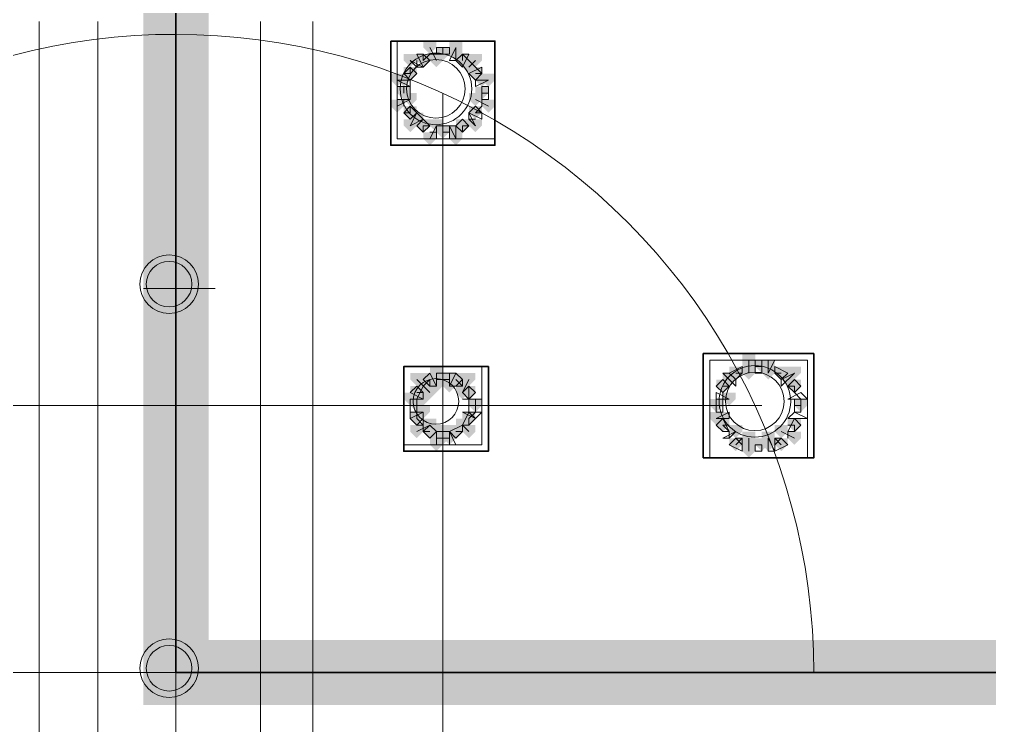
# Model space of a CAD drawing. Header units: millimetres. Extents: x 2315 to 4619, y 1334 to 1897.
# Drawn here: x 3778.55 to 3787.65, y 1541.2 to 1547.82 of the extents above; entities that cross this region are included whole.
import ezdxf

# ---------------------------------------------------------------- set-up
doc = ezdxf.new("R2010")
doc.units = ezdxf.units.MM
for name, color, linetype, true_color in [('PDF_10', 7, 'Continuous', 0x00b85c), ('PDF_8剖面层', 7, 'Continuous', 0xdcdcdc), ('PDF_AXIS', 7, 'Continuous', 0x00b85c), ('PDF_柱构件', 7, 'Continuous', 0x00b85c), ('PDF_转运站初步方案', 7, 'Continuous', 0x00b85c)]:
    doc.layers.add(name, color=color, linetype=linetype, true_color=true_color)
for name, color, linetype in [('PDF_3中心线层', 1, 'Continuous'), ('PDF_中心线层', 1, 'Continuous'), ('PDF_粗实线层', 7, 'Continuous')]:
    doc.layers.add(name, color=color, linetype=linetype)

msp = doc.modelspace()

# ---------------------------------------------------------------- hatches: boundary and pattern name
at = {"layer": 'PDF_10', "transparency": 33554559}
for points in [[(3782.5192, 1547.5601), (3782.4581, 1547.5601), (3782.4581, 1547.499), (3782.5192, 1547.4379), (3782.5803, 1547.499), (3782.5803, 1547.5601)], [(3782.5192, 1547.5601), (3782.4581, 1547.5601), (3782.4581, 1547.499), (3782.5192, 1547.4379), (3782.5803, 1547.499), (3782.5803, 1547.5601)], [(3782.3359, 1547.499), (3782.2749, 1547.499), (3782.2749, 1547.4379), (3782.3359, 1547.3768), (3782.397, 1547.4379), (3782.397, 1547.499)], [(3782.3359, 1547.499), (3782.2749, 1547.499), (3782.2749, 1547.4379), (3782.3359, 1547.3768), (3782.397, 1547.4379), (3782.397, 1547.499)], [(3782.7024, 1547.499), (3782.6414, 1547.499), (3782.6414, 1547.4379), (3782.7024, 1547.3768), (3782.7635, 1547.4379), (3782.7635, 1547.499)], [(3782.7024, 1547.499), (3782.6414, 1547.499), (3782.6414, 1547.4379), (3782.7024, 1547.3768), (3782.7635, 1547.4379), (3782.7635, 1547.499)], [(3782.2138, 1547.3768), (3782.1527, 1547.3768), (3782.1527, 1547.3157), (3782.2138, 1547.2547), (3782.2749, 1547.3157), (3782.2749, 1547.3768)], [(3782.2138, 1547.3768), (3782.1527, 1547.3768), (3782.1527, 1547.3157), (3782.2138, 1547.2547), (3782.2749, 1547.3157), (3782.2749, 1547.3768)], [(3782.8246, 1547.3768), (3782.7635, 1547.3768), (3782.7635, 1547.3157), (3782.8246, 1547.2547), (3782.8857, 1547.3157), (3782.8857, 1547.3768)], [(3782.8246, 1547.3768), (3782.7635, 1547.3768), (3782.7635, 1547.3157), (3782.8246, 1547.2547), (3782.8857, 1547.3157), (3782.8857, 1547.3768)], [(3782.1527, 1547.1936), (3782.0916, 1547.1936), (3782.0916, 1547.1325), (3782.1527, 1547.0714), (3782.2138, 1547.1325), (3782.2138, 1547.1936)], [(3782.1527, 1547.1936), (3782.0916, 1547.1936), (3782.0916, 1547.1325), (3782.1527, 1547.0714), (3782.2138, 1547.1325), (3782.2138, 1547.1936)], [(3782.1527, 1547.1936), (3782.0916, 1547.1936), (3782.0916, 1547.1325), (3782.1527, 1547.0714), (3782.2138, 1547.1325), (3782.2138, 1547.1936)], [(3782.8857, 1547.1936), (3782.8246, 1547.1936), (3782.8246, 1547.1325), (3782.8857, 1547.0714), (3782.9468, 1547.1325), (3782.9468, 1547.1936)], [(3782.8857, 1547.1936), (3782.8246, 1547.1936), (3782.8246, 1547.1325), (3782.8857, 1547.0714), (3782.9468, 1547.1325), (3782.9468, 1547.1936)], [(3782.2138, 1547.0103), (3782.1527, 1547.0103), (3782.1527, 1546.9493), (3782.2138, 1546.8882), (3782.2749, 1546.9493), (3782.2749, 1547.0103)], [(3782.2138, 1547.0103), (3782.1527, 1547.0103), (3782.1527, 1546.9493), (3782.2138, 1546.8882), (3782.2749, 1546.9493), (3782.2749, 1547.0103)], [(3782.8246, 1547.0103), (3782.7635, 1547.0103), (3782.7635, 1546.9493), (3782.8246, 1546.8882), (3782.8857, 1546.9493), (3782.8857, 1547.0103)], [(3782.8246, 1547.0103), (3782.7635, 1547.0103), (3782.7635, 1546.9493), (3782.8246, 1546.8882), (3782.8857, 1546.9493), (3782.8857, 1547.0103)], [(3782.3359, 1546.8882), (3782.2749, 1546.8882), (3782.2749, 1546.8271), (3782.3359, 1546.766), (3782.397, 1546.8271), (3782.397, 1546.8882)], [(3782.3359, 1546.8882), (3782.2749, 1546.8882), (3782.2749, 1546.8271), (3782.3359, 1546.766), (3782.397, 1546.8271), (3782.397, 1546.8882)], [(3782.7024, 1546.8882), (3782.6414, 1546.8882), (3782.6414, 1546.8271), (3782.7024, 1546.766), (3782.7635, 1546.8271), (3782.7635, 1546.8882)], [(3782.7024, 1546.8882), (3782.6414, 1546.8882), (3782.6414, 1546.8271), (3782.7024, 1546.766), (3782.7635, 1546.8271), (3782.7635, 1546.8882)], [(3782.5192, 1546.8271), (3782.4581, 1546.8271), (3782.4581, 1546.766), (3782.5192, 1546.7049), (3782.5803, 1546.766), (3782.5803, 1546.8271)], [(3782.5192, 1546.8271), (3782.4581, 1546.8271), (3782.4581, 1546.766), (3782.5192, 1546.7049), (3782.5803, 1546.766), (3782.5803, 1546.8271)], [(3782.5192, 1546.8271), (3782.4581, 1546.8271), (3782.4581, 1546.766), (3782.5192, 1546.7049), (3782.5803, 1546.766), (3782.5803, 1546.8271)], [(3785.5122, 1544.6282), (3785.4511, 1544.6282), (3785.4511, 1544.5671), (3785.5122, 1544.506), (3785.5732, 1544.5671), (3785.5732, 1544.6282)], [(3785.5122, 1544.6282), (3785.4511, 1544.6282), (3785.4511, 1544.5671), (3785.5122, 1544.506), (3785.5732, 1544.5671), (3785.5732, 1544.6282)], [(3785.5122, 1544.6282), (3785.4511, 1544.6282), (3785.4511, 1544.5671), (3785.5122, 1544.506), (3785.5732, 1544.5671), (3785.5732, 1544.6282)], [(3785.2678, 1544.5671), (3785.2068, 1544.5671), (3785.2068, 1544.506), (3785.2678, 1544.4449), (3785.3289, 1544.506), (3785.3289, 1544.5671)], [(3785.2678, 1544.5671), (3785.2068, 1544.5671), (3785.2068, 1544.506), (3785.2678, 1544.4449), (3785.3289, 1544.506), (3785.3289, 1544.5671)], [(3785.6954, 1544.5671), (3785.6343, 1544.5671), (3785.6343, 1544.506), (3785.6954, 1544.4449), (3785.7565, 1544.506), (3785.7565, 1544.5671)], [(3785.6954, 1544.5671), (3785.6343, 1544.5671), (3785.6343, 1544.506), (3785.6954, 1544.4449), (3785.7565, 1544.506), (3785.7565, 1544.5671)], [(3782.397, 1544.506), (3782.3359, 1544.506), (3782.3359, 1544.4449), (3782.397, 1544.3839), (3782.4581, 1544.4449), (3782.4581, 1544.506)], [(3782.397, 1544.506), (3782.3359, 1544.506), (3782.3359, 1544.4449), (3782.397, 1544.3839), (3782.4581, 1544.4449), (3782.4581, 1544.506)], [(3782.5192, 1544.506), (3782.4581, 1544.506), (3782.4581, 1544.4449), (3782.5192, 1544.3839), (3782.5803, 1544.4449), (3782.5803, 1544.506)], [(3782.5192, 1544.506), (3782.4581, 1544.506), (3782.4581, 1544.4449), (3782.5192, 1544.3839), (3782.5803, 1544.4449), (3782.5803, 1544.506)], [(3782.6414, 1544.506), (3782.5803, 1544.506), (3782.5803, 1544.4449), (3782.6414, 1544.3839), (3782.7024, 1544.4449), (3782.7024, 1544.506)], [(3782.6414, 1544.506), (3782.5803, 1544.506), (3782.5803, 1544.4449), (3782.6414, 1544.3839), (3782.7024, 1544.4449), (3782.7024, 1544.506)], [(3785.1457, 1544.4449), (3785.0846, 1544.4449), (3785.0846, 1544.3839), (3785.1457, 1544.3228), (3785.2068, 1544.3839), (3785.2068, 1544.4449)], [(3785.1457, 1544.4449), (3785.0846, 1544.4449), (3785.0846, 1544.3839), (3785.1457, 1544.3228), (3785.2068, 1544.3839), (3785.2068, 1544.4449)], [(3785.8176, 1544.4449), (3785.7565, 1544.4449), (3785.7565, 1544.3839), (3785.8176, 1544.3228), (3785.8787, 1544.3839), (3785.8787, 1544.4449)], [(3785.8176, 1544.4449), (3785.7565, 1544.4449), (3785.7565, 1544.3839), (3785.8176, 1544.3228), (3785.8787, 1544.3839), (3785.8787, 1544.4449)], [(3782.2749, 1544.3839), (3782.2138, 1544.3839), (3782.2138, 1544.3228), (3782.2749, 1544.2617), (3782.3359, 1544.3228), (3782.3359, 1544.3839)], [(3782.2749, 1544.3839), (3782.2138, 1544.3839), (3782.2138, 1544.3228), (3782.2749, 1544.2617), (3782.3359, 1544.3228), (3782.3359, 1544.3839)], [(3782.7635, 1544.3839), (3782.7024, 1544.3839), (3782.7024, 1544.3228), (3782.7635, 1544.2617), (3782.8246, 1544.3228), (3782.8246, 1544.3839)], [(3782.7635, 1544.3839), (3782.7024, 1544.3839), (3782.7024, 1544.3228), (3782.7635, 1544.2617), (3782.8246, 1544.3228), (3782.8246, 1544.3839)], [(3782.7635, 1544.3839), (3782.7024, 1544.3839), (3782.7024, 1544.3228), (3782.7635, 1544.2617), (3782.8246, 1544.3228), (3782.8246, 1544.3839)], [(3782.2749, 1544.2617), (3782.2138, 1544.2617), (3782.2138, 1544.2006), (3782.2749, 1544.1395), (3782.3359, 1544.2006), (3782.3359, 1544.2617)], [(3782.2749, 1544.2617), (3782.2138, 1544.2617), (3782.2138, 1544.2006), (3782.2749, 1544.1395), (3782.3359, 1544.2006), (3782.3359, 1544.2617)], [(3782.8246, 1544.2617), (3782.7635, 1544.2617), (3782.7635, 1544.2006), (3782.8246, 1544.1395), (3782.8857, 1544.2006), (3782.8857, 1544.2617)], [(3782.8246, 1544.2617), (3782.7635, 1544.2617), (3782.7635, 1544.2006), (3782.8246, 1544.1395), (3782.8857, 1544.2006), (3782.8857, 1544.2617)], [(3785.0846, 1544.2617), (3785.0235, 1544.2617), (3785.0235, 1544.2006), (3785.0846, 1544.1395), (3785.1457, 1544.2006), (3785.1457, 1544.2617)], [(3785.0846, 1544.2617), (3785.0235, 1544.2617), (3785.0235, 1544.2006), (3785.0846, 1544.1395), (3785.1457, 1544.2006), (3785.1457, 1544.2617)], [(3785.8787, 1544.2617), (3785.8176, 1544.2617), (3785.8176, 1544.2006), (3785.8787, 1544.1395), (3785.9397, 1544.2006), (3785.9397, 1544.2617)], [(3785.8787, 1544.2617), (3785.8176, 1544.2617), (3785.8176, 1544.2006), (3785.8787, 1544.1395), (3785.9397, 1544.2006), (3785.9397, 1544.2617)], [(3782.2749, 1544.1395), (3782.2138, 1544.1395), (3782.2138, 1544.0784), (3782.2749, 1544.0174), (3782.3359, 1544.0784), (3782.3359, 1544.1395)], [(3782.2749, 1544.1395), (3782.2138, 1544.1395), (3782.2138, 1544.0784), (3782.2749, 1544.0174), (3782.3359, 1544.0784), (3782.3359, 1544.1395)], [(3782.7635, 1544.1395), (3782.7024, 1544.1395), (3782.7024, 1544.0784), (3782.7635, 1544.0174), (3782.8246, 1544.0784), (3782.8246, 1544.1395)], [(3782.7635, 1544.1395), (3782.7024, 1544.1395), (3782.7024, 1544.0784), (3782.7635, 1544.0174), (3782.8246, 1544.0784), (3782.8246, 1544.1395)], [(3785.1457, 1544.0784), (3785.0846, 1544.0784), (3785.0846, 1544.0174), (3785.1457, 1543.9563), (3785.2068, 1544.0174), (3785.2068, 1544.0784)], [(3785.1457, 1544.0784), (3785.0846, 1544.0784), (3785.0846, 1544.0174), (3785.1457, 1543.9563), (3785.2068, 1544.0174), (3785.2068, 1544.0784)], [(3785.8176, 1544.0784), (3785.7565, 1544.0784), (3785.7565, 1544.0174), (3785.8176, 1543.9563), (3785.8787, 1544.0174), (3785.8787, 1544.0784)], [(3785.8176, 1544.0784), (3785.7565, 1544.0784), (3785.7565, 1544.0174), (3785.8176, 1543.9563), (3785.8787, 1544.0174), (3785.8787, 1544.0784)], [(3782.397, 1544.0174), (3782.3359, 1544.0174), (3782.3359, 1543.9563), (3782.397, 1543.8952), (3782.4581, 1543.9563), (3782.4581, 1544.0174)], [(3782.397, 1544.0174), (3782.3359, 1544.0174), (3782.3359, 1543.9563), (3782.397, 1543.8952), (3782.4581, 1543.9563), (3782.4581, 1544.0174)], [(3782.397, 1544.0174), (3782.3359, 1544.0174), (3782.3359, 1543.9563), (3782.397, 1543.8952), (3782.4581, 1543.9563), (3782.4581, 1544.0174)], [(3782.6414, 1544.0174), (3782.5803, 1544.0174), (3782.5803, 1543.9563), (3782.6414, 1543.8952), (3782.7024, 1543.9563), (3782.7024, 1544.0174)], [(3782.6414, 1544.0174), (3782.5803, 1544.0174), (3782.5803, 1543.9563), (3782.6414, 1543.8952), (3782.7024, 1543.9563), (3782.7024, 1544.0174)], [(3782.5192, 1543.9563), (3782.4581, 1543.9563), (3782.4581, 1543.8952), (3782.5192, 1543.8341), (3782.5803, 1543.8952), (3782.5803, 1543.9563)], [(3782.5192, 1543.9563), (3782.4581, 1543.9563), (3782.4581, 1543.8952), (3782.5192, 1543.8341), (3782.5803, 1543.8952), (3782.5803, 1543.9563)], [(3785.2678, 1543.8952), (3785.2068, 1543.8952), (3785.2068, 1543.8341), (3785.2678, 1543.773), (3785.3289, 1543.8341), (3785.3289, 1543.8952)], [(3785.2678, 1543.8952), (3785.2068, 1543.8952), (3785.2068, 1543.8341), (3785.2678, 1543.773), (3785.3289, 1543.8341), (3785.3289, 1543.8952)], [(3785.5122, 1543.8952), (3785.4511, 1543.8952), (3785.4511, 1543.8341), (3785.5122, 1543.773), (3785.5732, 1543.8341), (3785.5732, 1543.8952)], [(3785.5122, 1543.8952), (3785.4511, 1543.8952), (3785.4511, 1543.8341), (3785.5122, 1543.773), (3785.5732, 1543.8341), (3785.5732, 1543.8952)], [(3785.6954, 1543.8952), (3785.6343, 1543.8952), (3785.6343, 1543.8341), (3785.6954, 1543.773), (3785.7565, 1543.8341), (3785.7565, 1543.8952)], [(3785.6954, 1543.8952), (3785.6343, 1543.8952), (3785.6343, 1543.8341), (3785.6954, 1543.773), (3785.7565, 1543.8341), (3785.7565, 1543.8952)]]:
    msp.add_hatch(color=6, dxfattribs=at).paths.add_polyline_path(points)
at = {"layer": 'PDF_柱构件', "transparency": 33554559}
for points in [[(3782.397, 1547.6211), (3782.3359, 1547.6211), (3782.3359, 1547.5601), (3782.397, 1547.499), (3782.4581, 1547.5601), (3782.4581, 1547.6211)], [(3782.6414, 1547.6211), (3782.5803, 1547.6211), (3782.5803, 1547.5601), (3782.6414, 1547.499), (3782.7024, 1547.5601), (3782.7024, 1547.6211)], [(3782.6414, 1547.5601), (3782.5803, 1547.5601), (3782.5803, 1547.499), (3782.6414, 1547.4379), (3782.7024, 1547.499), (3782.7024, 1547.5601)], [(3782.2138, 1547.499), (3782.1527, 1547.499), (3782.1527, 1547.4379), (3782.2138, 1547.3768), (3782.2749, 1547.4379), (3782.2749, 1547.499)], [(3782.4581, 1547.499), (3782.397, 1547.499), (3782.397, 1547.4379), (3782.4581, 1547.3768), (3782.5192, 1547.4379), (3782.5192, 1547.499)], [(3782.7635, 1547.4379), (3782.7024, 1547.4379), (3782.7024, 1547.3768), (3782.7635, 1547.3157), (3782.8246, 1547.3768), (3782.8246, 1547.4379)], [(3782.8246, 1547.499), (3782.7635, 1547.499), (3782.7635, 1547.4379), (3782.8246, 1547.3768), (3782.8857, 1547.4379), (3782.8857, 1547.499)], [(3782.0916, 1547.3157), (3782.0305, 1547.3157), (3782.0305, 1547.2547), (3782.0916, 1547.1936), (3782.1527, 1547.2547), (3782.1527, 1547.3157)], [(3782.1527, 1547.3157), (3782.0916, 1547.3157), (3782.0916, 1547.2547), (3782.1527, 1547.1936), (3782.2138, 1547.2547), (3782.2138, 1547.3157)], [(3782.8857, 1547.3157), (3782.8246, 1547.3157), (3782.8246, 1547.2547), (3782.8857, 1547.1936), (3782.9468, 1547.2547), (3782.9468, 1547.3157)], [(3782.9468, 1547.3157), (3782.8857, 1547.3157), (3782.8857, 1547.2547), (3782.9468, 1547.1936), (3783.0078, 1547.2547), (3783.0078, 1547.3157)], [(3782.0916, 1547.0714), (3782.0305, 1547.0714), (3782.0305, 1547.0103), (3782.0916, 1546.9493), (3782.1527, 1547.0103), (3782.1527, 1547.0714)], [(3782.2138, 1547.1325), (3782.1527, 1547.1325), (3782.1527, 1547.0714), (3782.2138, 1547.0103), (3782.2749, 1547.0714), (3782.2749, 1547.1325)], [(3782.8246, 1547.1325), (3782.7635, 1547.1325), (3782.7635, 1547.0714), (3782.8246, 1547.0103), (3782.8857, 1547.0714), (3782.8857, 1547.1325)], [(3782.9468, 1547.0714), (3782.8857, 1547.0714), (3782.8857, 1547.0103), (3782.9468, 1546.9493), (3783.0078, 1547.0103), (3783.0078, 1547.0714)], [(3782.2138, 1546.8882), (3782.1527, 1546.8882), (3782.1527, 1546.8271), (3782.2138, 1546.766), (3782.2749, 1546.8271), (3782.2749, 1546.8882)], [(3782.2749, 1546.9493), (3782.2138, 1546.9493), (3782.2138, 1546.8882), (3782.2749, 1546.8271), (3782.3359, 1546.8882), (3782.3359, 1546.9493)], [(3782.4581, 1546.8882), (3782.397, 1546.8882), (3782.397, 1546.8271), (3782.4581, 1546.766), (3782.5192, 1546.8271), (3782.5192, 1546.8882)], [(3782.8246, 1546.8882), (3782.7635, 1546.8882), (3782.7635, 1546.8271), (3782.8246, 1546.766), (3782.8857, 1546.8271), (3782.8857, 1546.8882)], [(3782.6414, 1546.8271), (3782.5803, 1546.8271), (3782.5803, 1546.766), (3782.6414, 1546.7049), (3782.7024, 1546.766), (3782.7024, 1546.8271)], [(3782.397, 1546.766), (3782.3359, 1546.766), (3782.3359, 1546.7049), (3782.397, 1546.6439), (3782.4581, 1546.7049), (3782.4581, 1546.766)], [(3782.6414, 1546.766), (3782.5803, 1546.766), (3782.5803, 1546.7049), (3782.6414, 1546.6439), (3782.7024, 1546.7049), (3782.7024, 1546.766)], [(3785.39, 1544.6893), (3785.3289, 1544.6893), (3785.3289, 1544.6282), (3785.39, 1544.5671), (3785.4511, 1544.6282), (3785.4511, 1544.6893)], [(3785.39, 1544.6282), (3785.3289, 1544.6282), (3785.3289, 1544.5671), (3785.39, 1544.506), (3785.4511, 1544.5671), (3785.4511, 1544.6282)], [(3785.5732, 1544.6282), (3785.5122, 1544.6282), (3785.5122, 1544.5671), (3785.5732, 1544.506), (3785.6343, 1544.5671), (3785.6343, 1544.6282)], [(3782.4581, 1544.5671), (3782.397, 1544.5671), (3782.397, 1544.506), (3782.4581, 1544.4449), (3782.5192, 1544.506), (3782.5192, 1544.5671)], [(3785.39, 1544.5671), (3785.3289, 1544.5671), (3785.3289, 1544.506), (3785.39, 1544.4449), (3785.4511, 1544.506), (3785.4511, 1544.5671)], [(3785.5732, 1544.5671), (3785.5122, 1544.5671), (3785.5122, 1544.506), (3785.5732, 1544.4449), (3785.6343, 1544.506), (3785.6343, 1544.5671)], [(3785.8176, 1544.5671), (3785.7565, 1544.5671), (3785.7565, 1544.506), (3785.8176, 1544.4449), (3785.8787, 1544.506), (3785.8787, 1544.5671)], [(3782.2749, 1544.506), (3782.2138, 1544.506), (3782.2138, 1544.4449), (3782.2749, 1544.3839), (3782.3359, 1544.4449), (3782.3359, 1544.506)], [(3782.3359, 1544.4449), (3782.2749, 1544.4449), (3782.2749, 1544.3839), (3782.3359, 1544.3228), (3782.397, 1544.3839), (3782.397, 1544.4449)], [(3782.4581, 1544.506), (3782.397, 1544.506), (3782.397, 1544.4449), (3782.4581, 1544.3839), (3782.5192, 1544.4449), (3782.5192, 1544.506)], [(3782.4581, 1544.4449), (3782.397, 1544.4449), (3782.397, 1544.3839), (3782.4581, 1544.3228), (3782.5192, 1544.3839), (3782.5192, 1544.4449)], [(3782.5803, 1544.506), (3782.5192, 1544.506), (3782.5192, 1544.4449), (3782.5803, 1544.3839), (3782.6414, 1544.4449), (3782.6414, 1544.506)], [(3782.5803, 1544.4449), (3782.5192, 1544.4449), (3782.5192, 1544.3839), (3782.5803, 1544.3228), (3782.6414, 1544.3839), (3782.6414, 1544.4449)], [(3782.7024, 1544.4449), (3782.6414, 1544.4449), (3782.6414, 1544.3839), (3782.7024, 1544.3228), (3782.7635, 1544.3839), (3782.7635, 1544.4449)], [(3782.7635, 1544.506), (3782.7024, 1544.506), (3782.7024, 1544.4449), (3782.7635, 1544.3839), (3782.8246, 1544.4449), (3782.8246, 1544.506)], [(3785.2068, 1544.506), (3785.1457, 1544.506), (3785.1457, 1544.4449), (3785.2068, 1544.3839), (3785.2678, 1544.4449), (3785.2678, 1544.506)], [(3785.7565, 1544.506), (3785.6954, 1544.506), (3785.6954, 1544.4449), (3785.7565, 1544.3839), (3785.8176, 1544.4449), (3785.8176, 1544.506)], [(3782.397, 1544.3839), (3782.3359, 1544.3839), (3782.3359, 1544.3228), (3782.397, 1544.2617), (3782.4581, 1544.3228), (3782.4581, 1544.3839)], [(3782.7024, 1544.3839), (3782.6414, 1544.3839), (3782.6414, 1544.3228), (3782.7024, 1544.2617), (3782.7635, 1544.3228), (3782.7635, 1544.3839)], [(3782.2138, 1544.3228), (3782.1527, 1544.3228), (3782.1527, 1544.2617), (3782.2138, 1544.2006), (3782.2749, 1544.2617), (3782.2749, 1544.3228)], [(3782.2749, 1544.3228), (3782.2138, 1544.3228), (3782.2138, 1544.2617), (3782.2749, 1544.2006), (3782.3359, 1544.2617), (3782.3359, 1544.3228)], [(3782.3359, 1544.3228), (3782.2749, 1544.3228), (3782.2749, 1544.2617), (3782.3359, 1544.2006), (3782.397, 1544.2617), (3782.397, 1544.3228)], [(3785.2068, 1544.3228), (3785.1457, 1544.3228), (3785.1457, 1544.2617), (3785.2068, 1544.2006), (3785.2678, 1544.2617), (3785.2678, 1544.3228)], [(3782.3359, 1544.2006), (3782.2749, 1544.2006), (3782.2749, 1544.1395), (3782.3359, 1544.0784), (3782.397, 1544.1395), (3782.397, 1544.2006)], [(3782.397, 1544.0784), (3782.3359, 1544.0784), (3782.3359, 1544.0174), (3782.397, 1543.9563), (3782.4581, 1544.0174), (3782.4581, 1544.0784)], [(3782.7024, 1544.0784), (3782.6414, 1544.0784), (3782.6414, 1544.0174), (3782.7024, 1543.9563), (3782.7635, 1544.0174), (3782.7635, 1544.0784)], [(3785.0846, 1544.1395), (3785.0235, 1544.1395), (3785.0235, 1544.0784), (3785.0846, 1544.0174), (3785.1457, 1544.0784), (3785.1457, 1544.1395)], [(3785.1457, 1544.1395), (3785.0846, 1544.1395), (3785.0846, 1544.0784), (3785.1457, 1544.0174), (3785.2068, 1544.0784), (3785.2068, 1544.1395)], [(3782.2749, 1544.0174), (3782.2138, 1544.0174), (3782.2138, 1543.9563), (3782.2749, 1543.8952), (3782.3359, 1543.9563), (3782.3359, 1544.0174)], [(3782.4581, 1544.0174), (3782.397, 1544.0174), (3782.397, 1543.9563), (3782.4581, 1543.8952), (3782.5192, 1543.9563), (3782.5192, 1544.0174)], [(3782.5803, 1544.0174), (3782.5192, 1544.0174), (3782.5192, 1543.9563), (3782.5803, 1543.8952), (3782.6414, 1543.9563), (3782.6414, 1544.0174)], [(3782.7635, 1544.0174), (3782.7024, 1544.0174), (3782.7024, 1543.9563), (3782.7635, 1543.8952), (3782.8246, 1543.9563), (3782.8246, 1544.0174)], [(3785.2678, 1544.0174), (3785.2068, 1544.0174), (3785.2068, 1543.9563), (3785.2678, 1543.8952), (3785.3289, 1543.9563), (3785.3289, 1544.0174)], [(3785.6954, 1544.0174), (3785.6343, 1544.0174), (3785.6343, 1543.9563), (3785.6954, 1543.8952), (3785.7565, 1543.9563), (3785.7565, 1544.0174)], [(3782.4581, 1543.9563), (3782.397, 1543.9563), (3782.397, 1543.8952), (3782.4581, 1543.8341), (3782.5192, 1543.8952), (3782.5192, 1543.9563)], [(3782.4581, 1543.8952), (3782.397, 1543.8952), (3782.397, 1543.8341), (3782.4581, 1543.773), (3782.5192, 1543.8341), (3782.5192, 1543.8952)], [(3782.5803, 1543.9563), (3782.5192, 1543.9563), (3782.5192, 1543.8952), (3782.5803, 1543.8341), (3782.6414, 1543.8952), (3782.6414, 1543.9563)], [(3785.39, 1543.9563), (3785.3289, 1543.9563), (3785.3289, 1543.8952), (3785.39, 1543.8341), (3785.4511, 1543.8952), (3785.4511, 1543.9563)], [(3785.39, 1543.8952), (3785.3289, 1543.8952), (3785.3289, 1543.8341), (3785.39, 1543.773), (3785.4511, 1543.8341), (3785.4511, 1543.8952)], [(3785.5732, 1543.9563), (3785.5122, 1543.9563), (3785.5122, 1543.8952), (3785.5732, 1543.8341), (3785.6343, 1543.8952), (3785.6343, 1543.9563)], [(3785.5732, 1543.8952), (3785.5122, 1543.8952), (3785.5122, 1543.8341), (3785.5732, 1543.773), (3785.6343, 1543.8341), (3785.6343, 1543.8952)], [(3785.8176, 1543.9563), (3785.7565, 1543.9563), (3785.7565, 1543.8952), (3785.8176, 1543.8341), (3785.8787, 1543.8952), (3785.8787, 1543.9563)], [(3785.39, 1543.8341), (3785.3289, 1543.8341), (3785.3289, 1543.773), (3785.39, 1543.712), (3785.4511, 1543.773), (3785.4511, 1543.8341)]]:
    msp.add_hatch(color=6, dxfattribs=at).paths.add_polyline_path(points)
at = {"layer": 'PDF_粗实线层', "transparency": 33554559}
msp.add_hatch(color=256, dxfattribs=at).paths.add_polyline_path([(3836.3317, 1554.7066), (3835.7208, 1554.7066), (3835.7208, 1542.0017), (3780.3203, 1542.0017), (3780.3203, 1554.7066), (3779.7095, 1554.7066), (3779.7095, 1541.3909), (3836.3317, 1541.3909)])
at = {"layer": 'PDF_转运站初步方案', "transparency": 33554559}
for points in [[(3782.5192, 1547.5601), (3782.4581, 1547.5601), (3782.4581, 1547.499), (3782.5192, 1547.4379), (3782.5803, 1547.499), (3782.5803, 1547.5601)], [(3782.5192, 1547.5601), (3782.4581, 1547.5601), (3782.4581, 1547.499), (3782.5192, 1547.4379), (3782.5803, 1547.499), (3782.5803, 1547.5601)], [(3782.3359, 1547.499), (3782.2749, 1547.499), (3782.2749, 1547.4379), (3782.3359, 1547.3768), (3782.397, 1547.4379), (3782.397, 1547.499)], [(3782.3359, 1547.499), (3782.2749, 1547.499), (3782.2749, 1547.4379), (3782.3359, 1547.3768), (3782.397, 1547.4379), (3782.397, 1547.499)], [(3782.7024, 1547.499), (3782.6414, 1547.499), (3782.6414, 1547.4379), (3782.7024, 1547.3768), (3782.7635, 1547.4379), (3782.7635, 1547.499)], [(3782.7024, 1547.499), (3782.6414, 1547.499), (3782.6414, 1547.4379), (3782.7024, 1547.3768), (3782.7635, 1547.4379), (3782.7635, 1547.499)], [(3782.2138, 1547.3768), (3782.1527, 1547.3768), (3782.1527, 1547.3157), (3782.2138, 1547.2547), (3782.2749, 1547.3157), (3782.2749, 1547.3768)], [(3782.2138, 1547.3768), (3782.1527, 1547.3768), (3782.1527, 1547.3157), (3782.2138, 1547.2547), (3782.2749, 1547.3157), (3782.2749, 1547.3768)], [(3782.8246, 1547.3768), (3782.7635, 1547.3768), (3782.7635, 1547.3157), (3782.8246, 1547.2547), (3782.8857, 1547.3157), (3782.8857, 1547.3768)], [(3782.8246, 1547.3768), (3782.7635, 1547.3768), (3782.7635, 1547.3157), (3782.8246, 1547.2547), (3782.8857, 1547.3157), (3782.8857, 1547.3768)], [(3782.1527, 1547.1936), (3782.0916, 1547.1936), (3782.0916, 1547.1325), (3782.1527, 1547.0714), (3782.2138, 1547.1325), (3782.2138, 1547.1936)], [(3782.1527, 1547.1936), (3782.0916, 1547.1936), (3782.0916, 1547.1325), (3782.1527, 1547.0714), (3782.2138, 1547.1325), (3782.2138, 1547.1936)], [(3782.8857, 1547.1936), (3782.8246, 1547.1936), (3782.8246, 1547.1325), (3782.8857, 1547.0714), (3782.9468, 1547.1325), (3782.9468, 1547.1936)], [(3782.8857, 1547.1936), (3782.8246, 1547.1936), (3782.8246, 1547.1325), (3782.8857, 1547.0714), (3782.9468, 1547.1325), (3782.9468, 1547.1936)], [(3782.2138, 1547.0103), (3782.1527, 1547.0103), (3782.1527, 1546.9493), (3782.2138, 1546.8882), (3782.2749, 1546.9493), (3782.2749, 1547.0103)], [(3782.2138, 1547.0103), (3782.1527, 1547.0103), (3782.1527, 1546.9493), (3782.2138, 1546.8882), (3782.2749, 1546.9493), (3782.2749, 1547.0103)], [(3782.8246, 1547.0103), (3782.7635, 1547.0103), (3782.7635, 1546.9493), (3782.8246, 1546.8882), (3782.8857, 1546.9493), (3782.8857, 1547.0103)], [(3782.8246, 1547.0103), (3782.7635, 1547.0103), (3782.7635, 1546.9493), (3782.8246, 1546.8882), (3782.8857, 1546.9493), (3782.8857, 1547.0103)], [(3782.3359, 1546.8882), (3782.2749, 1546.8882), (3782.2749, 1546.8271), (3782.3359, 1546.766), (3782.397, 1546.8271), (3782.397, 1546.8882)], [(3782.3359, 1546.8882), (3782.2749, 1546.8882), (3782.2749, 1546.8271), (3782.3359, 1546.766), (3782.397, 1546.8271), (3782.397, 1546.8882)], [(3782.7024, 1546.8882), (3782.6414, 1546.8882), (3782.6414, 1546.8271), (3782.7024, 1546.766), (3782.7635, 1546.8271), (3782.7635, 1546.8882)], [(3782.7024, 1546.8882), (3782.6414, 1546.8882), (3782.6414, 1546.8271), (3782.7024, 1546.766), (3782.7635, 1546.8271), (3782.7635, 1546.8882)], [(3782.5192, 1546.8271), (3782.4581, 1546.8271), (3782.4581, 1546.766), (3782.5192, 1546.7049), (3782.5803, 1546.766), (3782.5803, 1546.8271)], [(3782.5192, 1546.8271), (3782.4581, 1546.8271), (3782.4581, 1546.766), (3782.5192, 1546.7049), (3782.5803, 1546.766), (3782.5803, 1546.8271)], [(3785.5122, 1544.6282), (3785.4511, 1544.6282), (3785.4511, 1544.5671), (3785.5122, 1544.506), (3785.5732, 1544.5671), (3785.5732, 1544.6282)], [(3785.5122, 1544.6282), (3785.4511, 1544.6282), (3785.4511, 1544.5671), (3785.5122, 1544.506), (3785.5732, 1544.5671), (3785.5732, 1544.6282)], [(3785.2678, 1544.5671), (3785.2068, 1544.5671), (3785.2068, 1544.506), (3785.2678, 1544.4449), (3785.3289, 1544.506), (3785.3289, 1544.5671)], [(3785.2678, 1544.5671), (3785.2068, 1544.5671), (3785.2068, 1544.506), (3785.2678, 1544.4449), (3785.3289, 1544.506), (3785.3289, 1544.5671)], [(3785.6954, 1544.5671), (3785.6343, 1544.5671), (3785.6343, 1544.506), (3785.6954, 1544.4449), (3785.7565, 1544.506), (3785.7565, 1544.5671)], [(3785.6954, 1544.5671), (3785.6343, 1544.5671), (3785.6343, 1544.506), (3785.6954, 1544.4449), (3785.7565, 1544.506), (3785.7565, 1544.5671)], [(3782.397, 1544.506), (3782.3359, 1544.506), (3782.3359, 1544.4449), (3782.397, 1544.3839), (3782.4581, 1544.4449), (3782.4581, 1544.506)], [(3782.397, 1544.506), (3782.3359, 1544.506), (3782.3359, 1544.4449), (3782.397, 1544.3839), (3782.4581, 1544.4449), (3782.4581, 1544.506)], [(3782.5192, 1544.506), (3782.4581, 1544.506), (3782.4581, 1544.4449), (3782.5192, 1544.3839), (3782.5803, 1544.4449), (3782.5803, 1544.506)], [(3782.5192, 1544.506), (3782.4581, 1544.506), (3782.4581, 1544.4449), (3782.5192, 1544.3839), (3782.5803, 1544.4449), (3782.5803, 1544.506)], [(3782.6414, 1544.506), (3782.5803, 1544.506), (3782.5803, 1544.4449), (3782.6414, 1544.3839), (3782.7024, 1544.4449), (3782.7024, 1544.506)], [(3782.6414, 1544.506), (3782.5803, 1544.506), (3782.5803, 1544.4449), (3782.6414, 1544.3839), (3782.7024, 1544.4449), (3782.7024, 1544.506)], [(3785.1457, 1544.4449), (3785.0846, 1544.4449), (3785.0846, 1544.3839), (3785.1457, 1544.3228), (3785.2068, 1544.3839), (3785.2068, 1544.4449)], [(3785.1457, 1544.4449), (3785.0846, 1544.4449), (3785.0846, 1544.3839), (3785.1457, 1544.3228), (3785.2068, 1544.3839), (3785.2068, 1544.4449)], [(3785.8176, 1544.4449), (3785.7565, 1544.4449), (3785.7565, 1544.3839), (3785.8176, 1544.3228), (3785.8787, 1544.3839), (3785.8787, 1544.4449)], [(3785.8176, 1544.4449), (3785.7565, 1544.4449), (3785.7565, 1544.3839), (3785.8176, 1544.3228), (3785.8787, 1544.3839), (3785.8787, 1544.4449)], [(3782.2749, 1544.3839), (3782.2138, 1544.3839), (3782.2138, 1544.3228), (3782.2749, 1544.2617), (3782.3359, 1544.3228), (3782.3359, 1544.3839)], [(3782.2749, 1544.3839), (3782.2138, 1544.3839), (3782.2138, 1544.3228), (3782.2749, 1544.2617), (3782.3359, 1544.3228), (3782.3359, 1544.3839)], [(3782.7635, 1544.3839), (3782.7024, 1544.3839), (3782.7024, 1544.3228), (3782.7635, 1544.2617), (3782.8246, 1544.3228), (3782.8246, 1544.3839)], [(3782.7635, 1544.3839), (3782.7024, 1544.3839), (3782.7024, 1544.3228), (3782.7635, 1544.2617), (3782.8246, 1544.3228), (3782.8246, 1544.3839)], [(3782.2749, 1544.2617), (3782.2138, 1544.2617), (3782.2138, 1544.2006), (3782.2749, 1544.1395), (3782.3359, 1544.2006), (3782.3359, 1544.2617)], [(3782.2749, 1544.2617), (3782.2138, 1544.2617), (3782.2138, 1544.2006), (3782.2749, 1544.1395), (3782.3359, 1544.2006), (3782.3359, 1544.2617)], [(3782.8246, 1544.2617), (3782.7635, 1544.2617), (3782.7635, 1544.2006), (3782.8246, 1544.1395), (3782.8857, 1544.2006), (3782.8857, 1544.2617)], [(3782.8246, 1544.2617), (3782.7635, 1544.2617), (3782.7635, 1544.2006), (3782.8246, 1544.1395), (3782.8857, 1544.2006), (3782.8857, 1544.2617)], [(3785.0846, 1544.2617), (3785.0235, 1544.2617), (3785.0235, 1544.2006), (3785.0846, 1544.1395), (3785.1457, 1544.2006), (3785.1457, 1544.2617)], [(3785.0846, 1544.2617), (3785.0235, 1544.2617), (3785.0235, 1544.2006), (3785.0846, 1544.1395), (3785.1457, 1544.2006), (3785.1457, 1544.2617)], [(3785.8787, 1544.2617), (3785.8176, 1544.2617), (3785.8176, 1544.2006), (3785.8787, 1544.1395), (3785.9397, 1544.2006), (3785.9397, 1544.2617)], [(3785.8787, 1544.2617), (3785.8176, 1544.2617), (3785.8176, 1544.2006), (3785.8787, 1544.1395), (3785.9397, 1544.2006), (3785.9397, 1544.2617)], [(3782.2749, 1544.1395), (3782.2138, 1544.1395), (3782.2138, 1544.0784), (3782.2749, 1544.0174), (3782.3359, 1544.0784), (3782.3359, 1544.1395)], [(3782.2749, 1544.1395), (3782.2138, 1544.1395), (3782.2138, 1544.0784), (3782.2749, 1544.0174), (3782.3359, 1544.0784), (3782.3359, 1544.1395)], [(3782.7635, 1544.1395), (3782.7024, 1544.1395), (3782.7024, 1544.0784), (3782.7635, 1544.0174), (3782.8246, 1544.0784), (3782.8246, 1544.1395)], [(3782.7635, 1544.1395), (3782.7024, 1544.1395), (3782.7024, 1544.0784), (3782.7635, 1544.0174), (3782.8246, 1544.0784), (3782.8246, 1544.1395)], [(3785.1457, 1544.0784), (3785.0846, 1544.0784), (3785.0846, 1544.0174), (3785.1457, 1543.9563), (3785.2068, 1544.0174), (3785.2068, 1544.0784)], [(3785.1457, 1544.0784), (3785.0846, 1544.0784), (3785.0846, 1544.0174), (3785.1457, 1543.9563), (3785.2068, 1544.0174), (3785.2068, 1544.0784)], [(3785.8176, 1544.0784), (3785.7565, 1544.0784), (3785.7565, 1544.0174), (3785.8176, 1543.9563), (3785.8787, 1544.0174), (3785.8787, 1544.0784)], [(3785.8176, 1544.0784), (3785.7565, 1544.0784), (3785.7565, 1544.0174), (3785.8176, 1543.9563), (3785.8787, 1544.0174), (3785.8787, 1544.0784)], [(3782.397, 1544.0174), (3782.3359, 1544.0174), (3782.3359, 1543.9563), (3782.397, 1543.8952), (3782.4581, 1543.9563), (3782.4581, 1544.0174)], [(3782.397, 1544.0174), (3782.3359, 1544.0174), (3782.3359, 1543.9563), (3782.397, 1543.8952), (3782.4581, 1543.9563), (3782.4581, 1544.0174)], [(3782.6414, 1544.0174), (3782.5803, 1544.0174), (3782.5803, 1543.9563), (3782.6414, 1543.8952), (3782.7024, 1543.9563), (3782.7024, 1544.0174)], [(3782.6414, 1544.0174), (3782.5803, 1544.0174), (3782.5803, 1543.9563), (3782.6414, 1543.8952), (3782.7024, 1543.9563), (3782.7024, 1544.0174)], [(3782.5192, 1543.9563), (3782.4581, 1543.9563), (3782.4581, 1543.8952), (3782.5192, 1543.8341), (3782.5803, 1543.8952), (3782.5803, 1543.9563)], [(3782.5192, 1543.9563), (3782.4581, 1543.9563), (3782.4581, 1543.8952), (3782.5192, 1543.8341), (3782.5803, 1543.8952), (3782.5803, 1543.9563)], [(3785.2678, 1543.8952), (3785.2068, 1543.8952), (3785.2068, 1543.8341), (3785.2678, 1543.773), (3785.3289, 1543.8341), (3785.3289, 1543.8952)], [(3785.2678, 1543.8952), (3785.2068, 1543.8952), (3785.2068, 1543.8341), (3785.2678, 1543.773), (3785.3289, 1543.8341), (3785.3289, 1543.8952)], [(3785.5122, 1543.8952), (3785.4511, 1543.8952), (3785.4511, 1543.8341), (3785.5122, 1543.773), (3785.5732, 1543.8341), (3785.5732, 1543.8952)], [(3785.5122, 1543.8952), (3785.4511, 1543.8952), (3785.4511, 1543.8341), (3785.5122, 1543.773), (3785.5732, 1543.8341), (3785.5732, 1543.8952)], [(3785.6954, 1543.8952), (3785.6343, 1543.8952), (3785.6343, 1543.8341), (3785.6954, 1543.773), (3785.7565, 1543.8341), (3785.7565, 1543.8952)], [(3785.6954, 1543.8952), (3785.6343, 1543.8952), (3785.6343, 1543.8341), (3785.6954, 1543.773), (3785.7565, 1543.8341), (3785.7565, 1543.8952)]]:
    msp.add_hatch(color=6, dxfattribs=at).paths.add_polyline_path(points)

# ---------------------------------------------------------------- linework, layer by layer
at = {"layer": 'PDF_10', "color": 6, "lineweight": 18}
for points in [[(3782.5192, 1547.5601), (3782.5192, 1547.499), (3782.5803, 1547.499)], [(3782.3359, 1547.499), (3782.3359, 1547.4379), (3782.397, 1547.499)], [(3782.7024, 1547.4379), (3782.7024, 1547.499), (3782.7635, 1547.4379)], [(3782.1527, 1547.3157), (3782.2138, 1547.3157), (3782.2138, 1547.3768)], [(3782.8246, 1547.3768), (3782.8857, 1547.3157), (3782.8246, 1547.3157)], [(3782.1527, 1547.1325), (3782.1527, 1547.1936)], [(3782.8857, 1547.1936), (3782.8857, 1547.1325), (3782.9468, 1547.1325)], [(3782.1527, 1546.9493), (3782.2138, 1546.9493), (3782.2138, 1547.0103)], [(3782.8857, 1547.0103), (3782.8246, 1546.9493), (3782.8857, 1546.9493)], [(3782.397, 1546.8271), (3782.3359, 1546.8271), (3782.3359, 1546.766)], [(3782.7635, 1546.8271), (3782.7024, 1546.8271), (3782.7024, 1546.766)], [(3782.5803, 1546.766), (3782.5192, 1546.766)], [(3785.5122, 1544.5671), (3785.4511, 1544.5671)], [(3782.397, 1544.3839), (3782.397, 1544.4449), (3782.3359, 1544.3839), (3782.2749, 1544.2617)], [(3782.5803, 1544.4449), (3782.5192, 1544.4449), (3782.5192, 1544.506)], [(3782.7024, 1544.3839), (3782.6414, 1544.4449)], [(3782.6414, 1544.3839), (3782.7024, 1544.4449)], [(3785.2678, 1544.506), (3785.3289, 1544.506), (3785.2678, 1544.506)], [(3785.6954, 1544.506), (3785.6343, 1544.506), (3785.6954, 1544.506)], [(3782.7635, 1544.2617), (3782.7635, 1544.3839)], [(3785.1457, 1544.3839), (3785.2068, 1544.3839), (3785.1457, 1544.3228)], [(3785.8176, 1544.3228), (3785.8176, 1544.3839), (3785.7565, 1544.3839)], [(3782.3359, 1544.3228), (3782.2749, 1544.3228)], [(3782.2138, 1544.2006), (3782.2749, 1544.2006), (3782.2749, 1544.1395)], [(3782.8246, 1544.1395), (3782.8246, 1544.2006), (3782.7635, 1544.2006)], [(3785.1457, 1544.2006), (3785.0846, 1544.2006), (3785.0846, 1544.1395)], [(3785.8787, 1544.1395), (3785.8787, 1544.2006), (3785.8176, 1544.2006)], [(3782.2749, 1544.0784), (3782.3359, 1544.0174)], [(3782.3359, 1544.0784), (3782.2749, 1544.0174)], [(3782.7635, 1544.0174), (3782.7635, 1544.0784), (3782.7635, 1544.0174)], [(3785.2068, 1544.0174), (3785.1457, 1544.0174), (3785.2068, 1543.9563)], [(3785.8176, 1543.9563), (3785.8176, 1544.0174), (3785.7565, 1544.0174)], [(3782.3359, 1543.9563), (3782.397, 1543.9563)], [(3782.5192, 1543.9563), (3782.5192, 1543.8952), (3782.5803, 1543.8952)], [(3782.7024, 1543.9563), (3782.6414, 1543.9563), (3782.7024, 1543.9563)], [(3785.2678, 1543.8952), (3785.3289, 1543.8341)], [(3785.3289, 1543.8952), (3785.2678, 1543.8341)], [(3785.6343, 1543.8341), (3785.6954, 1543.8952)], [(3785.6343, 1543.8952), (3785.6954, 1543.8341)], [(3785.4511, 1543.8341), (3785.5122, 1543.8341), (3785.5122, 1543.773)]]:
    msp.add_lwpolyline(points, dxfattribs=at)
at = {"layer": 'PDF_3中心线层', "lineweight": 18}
for points in [[(3780.0149, 1544.9336), (3780.0149, 1545.6666)], [(3780.3814, 1545.3001), (3779.7095, 1545.3001)], [(3780.0149, 1541.3298), (3780.0149, 1542.0628)], [(3780.3814, 1541.6963), (3779.7095, 1541.6963)]]:
    msp.add_lwpolyline(points, dxfattribs=at)
at = {"layer": 'PDF_8剖面层', "lineweight": 18}
for points in [[(3778.7322, 1547.8044), (3778.7322, 1539.192)], [(3779.2819, 1547.8044), (3779.2819, 1539.192)], [(3780.8089, 1547.8044), (3780.8089, 1539.192)], [(3781.2976, 1547.8044), (3781.2976, 1539.192)]]:
    msp.add_lwpolyline(points, dxfattribs=at)
for centre, radius in [((3779.95, 1545.3401), 0.2749), ((3779.95, 1545.3401), 0.2138), ((3779.95, 1541.7362), 0.2749), ((3779.95, 1541.7362), 0.2138)]:
    msp.add_circle(centre, radius, dxfattribs=at)
at = {"layer": 'PDF_AXIS', "color": 6, "lineweight": 18}
for points in [[(3782.0916, 1547.6211), (3782.0916, 1546.7049), (3783.0078, 1546.7049), (3783.0078, 1547.6211)], [(3785.9397, 1544.6282), (3785.9397, 1543.712), (3785.0235, 1543.712), (3785.0235, 1544.6282)], [(3782.8857, 1544.5671), (3782.8857, 1543.8341), (3782.1527, 1543.8341), (3782.1527, 1544.5671)]]:
    msp.add_lwpolyline(points, close=True, dxfattribs=at)
at = {"layer": 'PDF_中心线层', "color": 6, "lineweight": 18}
msp.add_lwpolyline([(3780.0149, 1535.7103), (3780.0149, 1547.6822)], close=True, dxfattribs=at)
for points in [[(3782.5192, 1547.1325), (3782.5192, 1536.2601)], [(3774.5786, 1544.2006), (3785.5122, 1544.2006)], [(3786.0619, 1541.6963), (3774.0289, 1541.6963), (3786.0619, 1541.6963)]]:
    msp.add_lwpolyline(points, dxfattribs=at)
msp.add_arc((3780.007, 1541.6905), 5.9938, 0.05486, 119.86945, dxfattribs=at)
at = {"layer": 'PDF_柱构件', "color": 6, "lineweight": 18}
for points in [[(3782.397, 1547.5601), (3782.4581, 1547.4379)], [(3782.4581, 1547.499), (3782.5803, 1547.499), (3782.5803, 1547.5601), (3782.4581, 1547.5601)], [(3782.6414, 1547.5601), (3782.5803, 1547.4379), (3782.6414, 1547.4379)], [(3782.2138, 1547.4379), (3782.2749, 1547.3768), (3782.3359, 1547.3768)], [(3782.3359, 1547.3768), (3782.397, 1547.4379), (3782.3359, 1547.499), (3782.2749, 1547.499)], [(3782.6414, 1547.4379), (3782.7024, 1547.3768), (3782.7635, 1547.499), (3782.7024, 1547.499)], [(3782.8246, 1547.4379), (3782.7635, 1547.3768)], [(3782.2138, 1547.2547), (3782.2749, 1547.3157), (3782.2138, 1547.3768), (3782.1527, 1547.3157)], [(3782.7635, 1547.3157), (3782.8246, 1547.2547), (3782.8857, 1547.3157), (3782.8857, 1547.3768)], [(3782.0916, 1547.2547), (3782.2138, 1547.1936), (3782.2138, 1547.2547)], [(3782.9468, 1547.2547), (3782.8246, 1547.2547), (3782.8246, 1547.1936)], [(3782.2138, 1547.0714), (3782.2138, 1547.1936), (3782.0916, 1547.1936), (3782.0916, 1547.0714)], [(3782.8857, 1547.1936), (3782.8857, 1547.0714), (3782.9468, 1547.0714), (3782.9468, 1547.1936)], [(3782.0916, 1547.0103), (3782.2138, 1547.0714)], [(3782.9468, 1547.0103), (3782.8246, 1547.0714)], [(3782.2749, 1546.9493), (3782.2138, 1547.0103), (3782.1527, 1546.9493), (3782.2138, 1546.8882)], [(3782.8246, 1547.0103), (3782.7635, 1546.9493), (3782.8857, 1546.8882), (3782.8857, 1546.9493)], [(3782.2138, 1546.8271), (3782.3359, 1546.8882), (3782.2749, 1546.9493)], [(3782.397, 1546.8271), (3782.3359, 1546.8882), (3782.2749, 1546.8271), (3782.3359, 1546.766)], [(3782.7024, 1546.8882), (3782.6414, 1546.8271), (3782.7024, 1546.766), (3782.7635, 1546.8271)], [(3782.8246, 1546.8271), (3782.7635, 1546.9493), (3782.7635, 1546.8882)], [(3782.397, 1546.7049), (3782.4581, 1546.8271)], [(3782.5803, 1546.8271), (3782.4581, 1546.8271), (3782.4581, 1546.7049), (3782.5803, 1546.7049)], [(3782.6414, 1546.7049), (3782.6414, 1546.8271), (3782.5803, 1546.8271)], [(3785.39, 1544.6282), (3785.39, 1544.506)], [(3785.5122, 1544.506), (3785.4511, 1544.506), (3785.4511, 1544.6282), (3785.5122, 1544.6282)], [(3785.6343, 1544.6282), (3785.5732, 1544.506), (3785.5732, 1544.6282)], [(3785.3289, 1544.506), (3785.2678, 1544.4449), (3785.2068, 1544.506), (3785.3289, 1544.5671)], [(3785.6954, 1544.4449), (3785.6343, 1544.506), (3785.6343, 1544.5671), (3785.7565, 1544.506)], [(3782.2749, 1544.4449), (3782.397, 1544.3228)], [(3782.4581, 1544.3839), (3782.397, 1544.3839), (3782.3359, 1544.4449), (3782.397, 1544.506)], [(3782.4581, 1544.506), (3782.4581, 1544.3839)], [(3782.5803, 1544.4449), (3782.4581, 1544.4449), (3782.4581, 1544.506), (3782.5803, 1544.506)], [(3782.6414, 1544.506), (3782.5803, 1544.3839), (3782.5803, 1544.506)], [(3782.7024, 1544.3839), (3782.5803, 1544.3839), (3782.6414, 1544.506), (3782.7024, 1544.4449)], [(3782.7635, 1544.4449), (3782.7024, 1544.3228)], [(3785.2068, 1544.3839), (3785.1457, 1544.3228), (3785.0846, 1544.3839), (3785.1457, 1544.4449)], [(3785.2068, 1544.506), (3785.2678, 1544.4449), (3785.2678, 1544.3839), (3785.1457, 1544.506)], [(3785.8176, 1544.506), (3785.6954, 1544.3839), (3785.6954, 1544.4449)], [(3785.8176, 1544.3228), (3785.7565, 1544.3839), (3785.8176, 1544.4449), (3785.8787, 1544.3839)], [(3782.3359, 1544.3228), (3782.3359, 1544.2617), (3782.2138, 1544.3228), (3782.2749, 1544.3839)], [(3782.7635, 1544.2617), (3782.7024, 1544.3228), (3782.7635, 1544.3839), (3782.8246, 1544.3228)], [(3782.2138, 1544.2617), (3782.3359, 1544.2617)], [(3782.2749, 1544.2617), (3782.2749, 1544.1395), (3782.2138, 1544.1395), (3782.2138, 1544.2617)], [(3782.8857, 1544.2617), (3782.7635, 1544.2617), (3782.7024, 1544.2617), (3782.8246, 1544.2617)], [(3782.7635, 1544.1395), (3782.7635, 1544.2617), (3782.8246, 1544.2617), (3782.8246, 1544.1395)], [(3785.0846, 1544.3228), (3785.2068, 1544.2617), (3785.0846, 1544.2617)], [(3785.1457, 1544.2617), (3785.1457, 1544.1395), (3785.0846, 1544.1395), (3785.0846, 1544.2617)], [(3785.9397, 1544.2617), (3785.8176, 1544.2617), (3785.7565, 1544.2617), (3785.8787, 1544.3228)], [(3785.8176, 1544.1395), (3785.8176, 1544.2617), (3785.8787, 1544.2617), (3785.8787, 1544.1395)], [(3782.2138, 1544.1395), (3782.3359, 1544.1395), (3782.2138, 1544.0784)], [(3782.3359, 1544.1395), (3782.3359, 1544.0174), (3782.2749, 1544.0174), (3782.2138, 1544.0784)], [(3782.8246, 1544.0784), (3782.7024, 1544.1395), (3782.7635, 1544.1395), (3782.8857, 1544.1395)], [(3782.7024, 1544.0174), (3782.7635, 1544.1395), (3782.8246, 1544.0784), (3782.7635, 1544.0174)], [(3785.0846, 1544.0784), (3785.2068, 1544.1395), (3785.2068, 1544.0784)], [(3785.1457, 1544.0784), (3785.2068, 1543.9563), (3785.1457, 1543.9563), (3785.0846, 1544.0174)], [(3785.7565, 1543.9563), (3785.8176, 1544.0784), (3785.8787, 1544.0174), (3785.8176, 1543.9563)], [(3782.2749, 1543.9563), (3782.397, 1544.0174)], [(3782.397, 1544.0174), (3782.4581, 1543.9563), (3782.397, 1543.8952), (3782.3359, 1543.9563)], [(3782.5803, 1543.9563), (3782.7024, 1544.0174), (3782.7024, 1543.9563), (3782.6414, 1543.8952)], [(3782.7635, 1543.9563), (3782.7024, 1544.0174)], [(3782.4581, 1543.8341), (3782.4581, 1543.9563)], [(3782.4581, 1543.9563), (3782.5803, 1543.9563), (3782.5803, 1543.8952), (3782.4581, 1543.8952)], [(3782.5803, 1543.8341), (3782.5803, 1543.9563), (3782.6414, 1543.8341)], [(3785.1457, 1543.8952), (3785.2678, 1543.9563), (3785.2068, 1543.8952)], [(3785.2678, 1543.8952), (3785.3289, 1543.8952), (3785.3289, 1543.773), (3785.2068, 1543.8341)], [(3785.39, 1543.773), (3785.39, 1543.8952)], [(3785.5732, 1543.773), (3785.5732, 1543.8952), (3785.6343, 1543.773)], [(3785.6343, 1543.8952), (3785.6954, 1543.8952), (3785.7565, 1543.8341), (3785.6343, 1543.773)], [(3785.8176, 1543.8952), (3785.6954, 1543.9563)], [(3785.4511, 1543.8341), (3785.5122, 1543.8341), (3785.5122, 1543.773), (3785.4511, 1543.773)]]:
    msp.add_lwpolyline(points, close=True, dxfattribs=at)
for points in [[(3782.2749, 1547.3768), (3782.2749, 1547.4379)], [(3782.397, 1547.499), (3782.4581, 1547.499)], [(3782.7635, 1547.4379), (3782.8246, 1547.3768)], [(3782.1527, 1547.0103), (3782.1527, 1547.0714)], [(3782.8857, 1547.0714), (3782.8857, 1547.0103)], [(3782.8246, 1546.8882), (3782.7635, 1546.8882)], [(3782.4581, 1546.766), (3782.397, 1546.766)], [(3782.8246, 1544.2617), (3782.7635, 1544.2617)], [(3785.1457, 1544.3228), (3785.1457, 1544.2617)], [(3785.8787, 1544.2617), (3785.8176, 1544.3228)], [(3782.2749, 1544.1395), (3782.2749, 1544.0784)], [(3782.7635, 1544.0784), (3782.8246, 1544.1395)], [(3785.8787, 1544.0784), (3785.7565, 1544.0784), (3785.8176, 1544.1395), (3785.9397, 1544.0784), (3785.8787, 1544.0784), (3785.8176, 1544.0784)], [(3782.3359, 1544.0174), (3782.3359, 1543.9563)], [(3782.7024, 1543.9563), (3782.7024, 1544.0174)], [(3785.2068, 1543.9563), (3785.2068, 1543.8952)], [(3785.7565, 1543.8952), (3785.7565, 1543.9563)]]:
    msp.add_lwpolyline(points, dxfattribs=at)
at = {"layer": 'PDF_粗实线层', "lineweight": 35}
msp.add_lwpolyline([(3780.0149, 1554.7066), (3780.0149, 1541.6963), (3836.0262, 1541.6963), (3836.0262, 1554.7066)], dxfattribs=at)
at = {"layer": 'PDF_粗实线层', "color": 6, "lineweight": 35}
for points in [[(3782.0305, 1547.6211), (3782.0305, 1546.6439), (3783.0078, 1546.6439), (3783.0078, 1547.6211)], [(3786.0008, 1544.6893), (3786.0008, 1543.712), (3784.9624, 1543.712), (3784.9624, 1544.6893)], [(3782.9468, 1544.5671), (3782.1527, 1544.5671), (3782.1527, 1543.773), (3782.9468, 1543.773)]]:
    msp.add_lwpolyline(points, close=True, dxfattribs=at)
at = {"layer": 'PDF_转运站初步方案', "color": 6, "lineweight": 18}
for centre, radius in [((3782.4544, 1547.1726), 0.3359), ((3782.4544, 1547.1726), 0.2749), ((3785.4475, 1544.2406), 0.3359), ((3785.4475, 1544.2406), 0.2749), ((3782.4544, 1544.2406), 0.2138), ((3782.4544, 1544.2406), 0.2138)]:
    msp.add_circle(centre, radius, dxfattribs=at)

doc.saveas('drawing.dxf')
